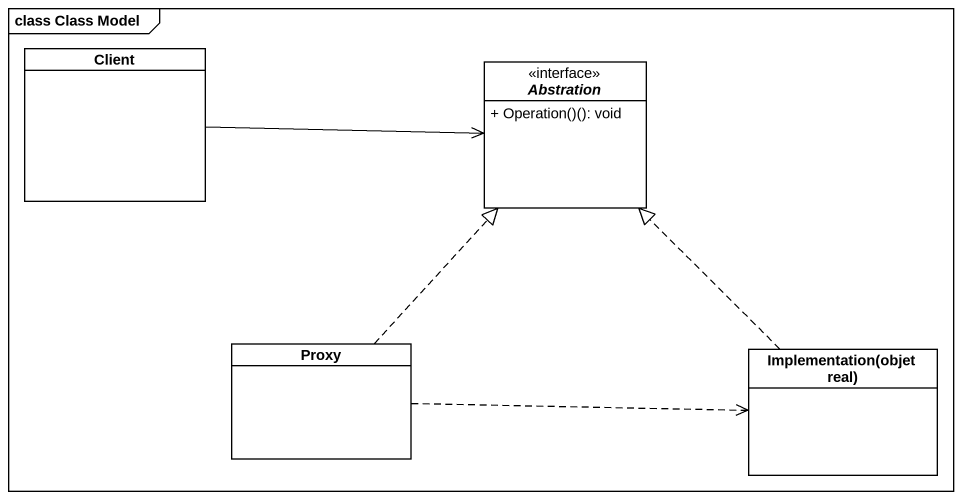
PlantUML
@startuml
mainframe class Class Model
hide circle
hide empty members
skinparam classAttributeIconSize 0
class Client
interface Abstration <<interface>> {
  + Operation()(): void
}
class Proxy
class "Implementation(objet real)" as Implementation_objet_real
Client -right-> Abstration
Proxy .up.|> Abstration
Proxy .right.> Implementation_objet_real
Implementation_objet_real .up.|> Abstration
@enduml
